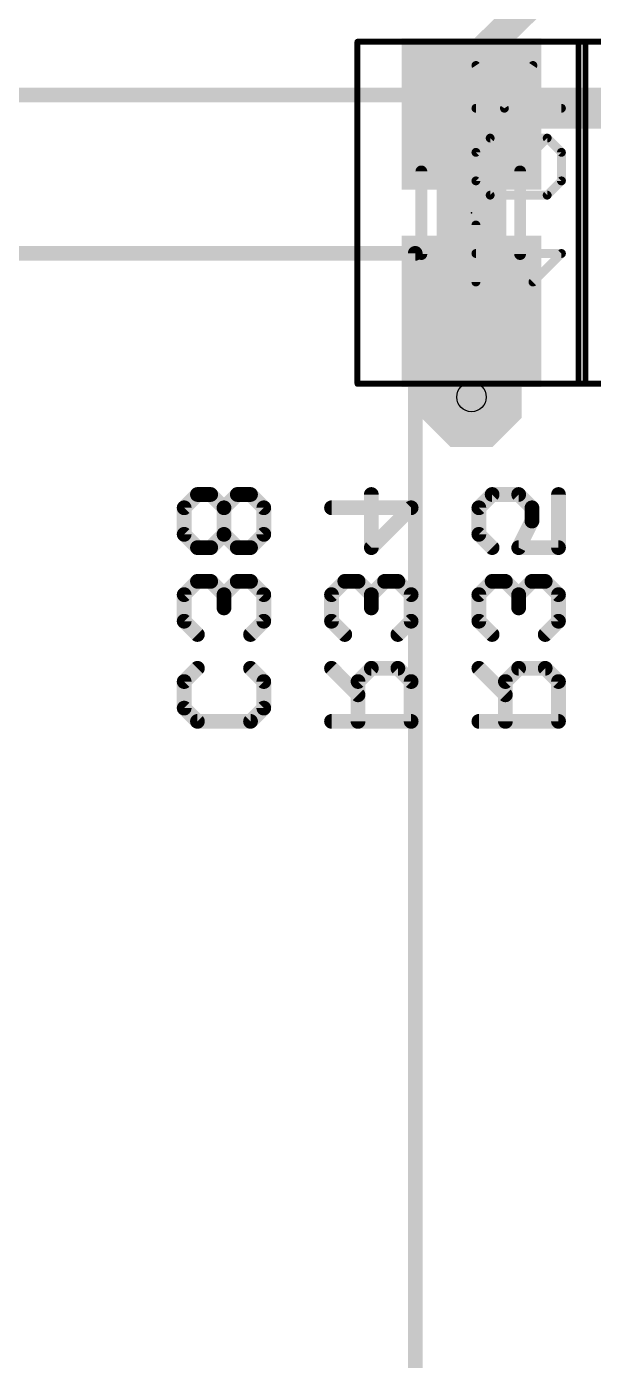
# Model space of a CAD drawing. Extents: x -0.1 to 85.2, y -25.2 to 58.4.
# Drawn here: x 55.22 to 60.11, y -18.78 to -7.29 of the extents above; entities that cross this region are included whole.
import ezdxf

# ---------------------------------------------------------------- set-up
doc = ezdxf.new("R2010")
doc.units = 0
for name, color, linetype in [('16', 175, 'CONTINUOUS'), ('18', 82, 'CONTINUOUS'), ('21', 253, 'CONTINUOUS'), ('24', 7, 'CONTINUOUS'), ('26', 253, 'CONTINUOUS'), ('28', 253, 'CONTINUOUS'), ('29', 253, 'CONTINUOUS'), ('30', 253, 'CONTINUOUS'), ('32', 253, 'CONTINUOUS'), ('36', 253, 'CONTINUOUS'), ('40', 175, 'CONTINUOUS'), ('44', 253, 'CONTINUOUS'), ('49', 253, 'CONTINUOUS'), ('52', 253, 'CONTINUOUS')]:
    doc.layers.add(name, color=color, linetype=linetype)

# ---------------------------------------------------------------- blocks, each defined once
blk = doc.blocks.new('RECT')
blk.add_solid([(-0.5, -0.5), (0.5, -0.5), (-0.5, 0.5), (0.5, 0.5)])
blk = doc.blocks.new('OCTAGONV')
at = {"const_width": 0.5}
blk.add_lwpolyline([(-0.25, -0.1036), (-0.25, 0.1036), (-0.1036, 0.25), (0.1036, 0.25), (0.25, 0.1036), (0.25, -0.1036), (0.1036, -0.25), (-0.1036, -0.25), (-0.25, -0.1036), (-0.25, 0.1036)], dxfattribs=at)

msp = doc.modelspace()

# ---------------------------------------------------------------- linework, layer by layer
at = {"layer": '16', "const_width": 0.254}
for points in [[(59.04, -7.605), (60.325, -6.35)], [(59.055, -8.04), (59.04, -7.605)], [(60.96, -8.04), (59.055, -8.04)], [(59.055, -9.74), (59.055, -10.4775)]]:
    msp.add_lwpolyline(points, dxfattribs=at)
at = {"layer": '16', "const_width": 0.127}
for points in [[(59.1035, -7.6028, 1), (58.9765, -7.6072)], [(58.9956, -7.5596, 1), (59.0844, -7.6504)], [(59.055, -7.9765, 1), (59.055, -8.1035)], [(58.9915, -8.0422, 1), (59.1185, -8.0378)], [(59.1185, -9.74, 1), (58.9915, -9.74)], [(58.9915, -10.4775, 1), (59.1185, -10.4775)]]:
    msp.add_lwpolyline(points, format="xyb", dxfattribs=at)
at = {"layer": '21', "const_width": 0.127}
for points in [[(58.57, -9.24), (45.57, -9.24)], [(58.57, -21.24), (58.57, -9.24)]]:
    msp.add_lwpolyline(points, dxfattribs=at)
at = {"layer": '21', "const_width": 0.0635}
for points in [[(58.6018, -9.24, 1), (58.5382, -9.24)], [(58.57, -9.2718, 1), (58.57, -9.2082)]]:
    msp.add_lwpolyline(points, format="xyb", dxfattribs=at)
at = {"layer": '24'}
msp.add_point((59.055, -8.89), dxfattribs=at)
at = {"layer": '26', "const_width": 0.127}
for points in [[(56.6929, -11.3171), (56.5785, -11.4315)], [(56.8073, -11.3171), (56.6929, -11.3171)], [(56.9217, -11.4315), (56.8073, -11.3171)], [(57.0361, -11.3171), (56.9217, -11.4315)], [(57.1505, -11.3171), (57.0361, -11.3171)], [(57.2649, -11.4315), (57.1505, -11.3171)], [(58.1917, -11.7747), (58.1917, -11.3171)], [(59.2329, -11.3171), (59.1185, -11.4315)], [(59.4617, -11.3171), (59.2329, -11.3171)], [(59.5761, -11.4315), (59.4617, -11.3171)], [(59.8049, -11.3171), (59.8049, -11.7747)], [(56.5785, -11.4315), (56.5785, -11.6603)], [(56.9217, -11.6603), (56.9217, -11.4315)], [(57.2649, -11.6603), (57.2649, -11.4315)], [(57.8485, -11.4315), (58.5349, -11.4315)], [(58.5349, -11.4315), (58.1917, -11.7747)], [(59.1185, -11.4315), (59.1185, -11.6603)], [(59.5761, -11.5459), (59.5761, -11.4315)], [(59.4617, -11.7747), (59.5761, -11.5459)], [(56.5785, -11.6603), (56.6929, -11.7747)], [(56.8073, -11.7747), (56.9217, -11.6603)], [(56.9217, -11.6603), (57.0361, -11.7747)], [(57.1505, -11.7747), (57.2649, -11.6603)], [(59.1185, -11.6603), (59.2329, -11.7747)], [(56.6929, -11.7747), (56.8073, -11.7747)], [(57.0361, -11.7747), (57.1505, -11.7747)], [(59.8049, -11.7747), (59.4617, -11.7747)], [(56.6929, -12.0655), (56.5785, -12.1799)], [(56.8073, -12.0655), (56.6929, -12.0655)], [(56.9217, -12.1799), (56.8073, -12.0655)], [(57.0361, -12.0655), (56.9217, -12.1799)], [(57.1505, -12.0655), (57.0361, -12.0655)], [(57.2649, -12.1799), (57.1505, -12.0655)], [(57.9629, -12.0655), (57.8485, -12.1799)], [(58.0773, -12.0655), (57.9629, -12.0655)], [(58.1917, -12.1799), (58.0773, -12.0655)], [(58.3061, -12.0655), (58.1917, -12.1799)], [(58.4205, -12.0655), (58.3061, -12.0655)], [(58.5349, -12.1799), (58.4205, -12.0655)], [(59.2329, -12.0655), (59.1185, -12.1799)], [(59.3473, -12.0655), (59.2329, -12.0655)], [(59.4617, -12.1799), (59.3473, -12.0655)], [(59.5761, -12.0655), (59.4617, -12.1799)], [(59.6905, -12.0655), (59.5761, -12.0655)], [(59.8049, -12.1799), (59.6905, -12.0655)], [(56.5785, -12.1799), (56.5785, -12.4087)], [(56.9217, -12.1799), (56.9217, -12.2943)], [(57.2649, -12.4087), (57.2649, -12.1799)], [(57.8485, -12.1799), (57.8485, -12.4087)], [(58.1917, -12.1799), (58.1917, -12.2943)], [(58.5349, -12.4087), (58.5349, -12.1799)], [(59.1185, -12.1799), (59.1185, -12.4087)], [(59.4617, -12.1799), (59.4617, -12.2943)], [(59.8049, -12.4087), (59.8049, -12.1799)], [(56.5785, -12.4087), (56.6929, -12.5231)], [(57.1505, -12.5231), (57.2649, -12.4087)], [(57.8485, -12.4087), (57.9629, -12.5231)], [(58.4205, -12.5231), (58.5349, -12.4087)], [(59.1185, -12.4087), (59.2329, -12.5231)], [(59.6905, -12.5231), (59.8049, -12.4087)], [(56.5785, -12.9283), (56.6929, -12.8139)], [(57.1505, -12.8139), (57.2649, -12.9283)], [(58.0773, -13.0427), (57.8485, -12.8139)], [(58.1917, -12.8139), (58.0773, -12.9283)], [(58.4205, -12.8139), (58.1917, -12.8139)], [(58.5349, -12.9283), (58.4205, -12.8139)], [(59.3473, -13.0427), (59.1185, -12.8139)], [(59.4617, -12.8139), (59.3473, -12.9283)], [(59.6905, -12.8139), (59.4617, -12.8139)], [(59.8049, -12.9283), (59.6905, -12.8139)], [(56.5785, -13.1571), (56.5785, -12.9283)], [(57.2649, -12.9283), (57.2649, -13.1571)], [(58.0773, -12.9283), (58.0773, -13.2715)], [(58.5349, -13.2715), (58.5349, -12.9283)], [(59.3473, -12.9283), (59.3473, -13.2715)], [(59.8049, -13.2715), (59.8049, -12.9283)], [(56.6929, -13.2715), (56.5785, -13.1571)], [(57.2649, -13.1571), (57.1505, -13.2715)], [(57.1505, -13.2715), (56.6929, -13.2715)], [(57.8485, -13.2715), (58.5349, -13.2715)], [(59.1185, -13.2715), (59.8049, -13.2715)]]:
    msp.add_lwpolyline(points, dxfattribs=at)
at = {"layer": '26', "const_width": 0.0635}
for points in [[(56.6929, -11.2853, 1), (56.6929, -11.3488)], [(56.7153, -11.3395, 1), (56.6704, -11.2946)], [(56.8297, -11.2946, 1), (56.7848, -11.3395)], [(56.8073, -11.3488, 1), (56.8073, -11.2853)], [(57.0361, -11.2853, 1), (57.0361, -11.3488)], [(57.0585, -11.3395, 1), (57.0136, -11.2946)], [(57.1729, -11.2946, 1), (57.128, -11.3395)], [(57.1505, -11.3488, 1), (57.1505, -11.2853)], [(58.2234, -11.3171, 1), (58.1599, -11.3171)], [(59.2329, -11.2853, 1), (59.2329, -11.3488)], [(59.2553, -11.3395, 1), (59.2104, -11.2946)], [(59.4841, -11.2946, 1), (59.4392, -11.3395)], [(59.4617, -11.3488, 1), (59.4617, -11.2853)], [(59.8366, -11.3171, 1), (59.7731, -11.3171)], [(56.6103, -11.4315, 1), (56.5468, -11.4315)], [(56.9534, -11.4315, 1), (56.8899, -11.4315)], [(57.2966, -11.4315, 1), (57.2331, -11.4315)], [(57.8485, -11.3997, 1), (57.8485, -11.4632)], [(58.5573, -11.4539, 1), (58.5124, -11.409)], [(58.5349, -11.4632, 1), (58.5349, -11.3997)], [(59.1503, -11.4315, 1), (59.0868, -11.4315)], [(59.6078, -11.4315, 1), (59.5443, -11.4315)], [(56.556, -11.409, 1), (56.601, -11.4539)], [(56.8992, -11.409, 1), (56.9441, -11.4539)], [(56.8992, -11.4539, 1), (56.9441, -11.409)], [(57.2424, -11.4539, 1), (57.2873, -11.409)], [(59.096, -11.409, 1), (59.141, -11.4539)], [(59.6045, -11.5601, 1), (59.5477, -11.5317)], [(59.5536, -11.4539, 1), (59.5985, -11.409)], [(56.601, -11.6378, 1), (56.556, -11.6827)], [(56.9441, -11.6378, 1), (56.8992, -11.6827)], [(56.9441, -11.6827, 1), (56.8992, -11.6378)], [(57.2873, -11.6827, 1), (57.2424, -11.6378)], [(59.141, -11.6378, 1), (59.096, -11.6827)], [(59.5443, -11.5459, 1), (59.6078, -11.5459)], [(56.5468, -11.6603, 1), (56.6103, -11.6603)], [(56.6929, -11.7429, 1), (56.6929, -11.8064)], [(56.8073, -11.8064, 1), (56.8073, -11.7429)], [(56.8899, -11.6603, 1), (56.9534, -11.6603)], [(57.0361, -11.7429, 1), (57.0361, -11.8064)], [(57.1505, -11.8064, 1), (57.1505, -11.7429)], [(57.2331, -11.6603, 1), (57.2966, -11.6603)], [(59.0868, -11.6603, 1), (59.1503, -11.6603)], [(59.4617, -11.7429, 1), (59.4617, -11.8064)], [(59.8049, -11.8064, 1), (59.8049, -11.7429)], [(56.6704, -11.7971, 1), (56.7153, -11.7522)], [(56.7848, -11.7522, 1), (56.8297, -11.7971)], [(57.0136, -11.7971, 1), (57.0585, -11.7522)], [(57.128, -11.7522, 1), (57.1729, -11.7971)], [(58.1599, -11.7747, 1), (58.2234, -11.7747)], [(58.1692, -11.7522, 1), (58.2141, -11.7971)], [(59.2104, -11.7971, 1), (59.2553, -11.7522)], [(59.4333, -11.7605, 1), (59.4901, -11.7889)], [(59.7731, -11.7747, 1), (59.8366, -11.7747)], [(56.6929, -12.0337, 1), (56.6929, -12.0972)], [(56.7153, -12.0879, 1), (56.6704, -12.043)], [(56.8297, -12.043, 1), (56.7848, -12.0879)], [(56.8073, -12.0972, 1), (56.8073, -12.0337)], [(57.0361, -12.0337, 1), (57.0361, -12.0972)], [(57.0585, -12.0879, 1), (57.0136, -12.043)], [(57.1729, -12.043, 1), (57.128, -12.0879)], [(57.1505, -12.0972, 1), (57.1505, -12.0337)], [(57.9629, -12.0337, 1), (57.9629, -12.0972)], [(57.9853, -12.0879, 1), (57.9404, -12.043)], [(58.0997, -12.043, 1), (58.0548, -12.0879)], [(58.0773, -12.0972, 1), (58.0773, -12.0337)], [(58.3061, -12.0337, 1), (58.3061, -12.0972)], [(58.3285, -12.0879, 1), (58.2836, -12.043)], [(58.4429, -12.043, 1), (58.398, -12.0879)], [(58.4205, -12.0972, 1), (58.4205, -12.0337)], [(59.2329, -12.0337, 1), (59.2329, -12.0972)], [(59.2553, -12.0879, 1), (59.2104, -12.043)], [(59.3697, -12.043, 1), (59.3248, -12.0879)], [(59.3473, -12.0972, 1), (59.3473, -12.0337)], [(59.5761, -12.0337, 1), (59.5761, -12.0972)], [(59.5985, -12.0879, 1), (59.5536, -12.043)], [(59.7129, -12.043, 1), (59.668, -12.0879)], [(59.6905, -12.0972, 1), (59.6905, -12.0337)], [(56.6103, -12.1799, 1), (56.5468, -12.1799)], [(56.556, -12.1574, 1), (56.601, -12.2023)], [(56.9534, -12.1799, 1), (56.8899, -12.1799)], [(56.8992, -12.1574, 1), (56.9441, -12.2023)], [(56.8992, -12.2023, 1), (56.9441, -12.1574)], [(57.2966, -12.1799, 1), (57.2331, -12.1799)], [(57.2424, -12.2023, 1), (57.2873, -12.1574)], [(57.8803, -12.1799, 1), (57.8167, -12.1799)], [(57.826, -12.1574, 1), (57.871, -12.2023)], [(58.2234, -12.1799, 1), (58.1599, -12.1799)], [(58.1692, -12.1574, 1), (58.2141, -12.2023)], [(58.1692, -12.2023, 1), (58.2141, -12.1574)], [(58.5666, -12.1799, 1), (58.5031, -12.1799)], [(58.5124, -12.2023, 1), (58.5573, -12.1574)], [(59.1503, -12.1799, 1), (59.0868, -12.1799)], [(59.096, -12.1574, 1), (59.141, -12.2023)], [(59.4934, -12.1799, 1), (59.4299, -12.1799)], [(59.4392, -12.1574, 1), (59.4841, -12.2023)], [(59.4392, -12.2023, 1), (59.4841, -12.1574)], [(59.8366, -12.1799, 1), (59.7731, -12.1799)], [(59.7824, -12.2023, 1), (59.8273, -12.1574)], [(56.8899, -12.2943, 1), (56.9534, -12.2943)], [(58.1599, -12.2943, 1), (58.2234, -12.2943)], [(59.4299, -12.2943, 1), (59.4934, -12.2943)], [(56.601, -12.3862, 1), (56.556, -12.4311)], [(56.5468, -12.4087, 1), (56.6103, -12.4087)], [(57.2331, -12.4087, 1), (57.2966, -12.4087)], [(57.2873, -12.4311, 1), (57.2424, -12.3862)], [(57.8167, -12.4087, 1), (57.8803, -12.4087)], [(57.871, -12.3862, 1), (57.826, -12.4311)], [(58.5031, -12.4087, 1), (58.5666, -12.4087)], [(58.5573, -12.4311, 1), (58.5124, -12.3862)], [(59.141, -12.3862, 1), (59.096, -12.4311)], [(59.0868, -12.4087, 1), (59.1503, -12.4087)], [(59.7731, -12.4087, 1), (59.8366, -12.4087)], [(59.8273, -12.4311, 1), (59.7824, -12.3862)], [(56.6704, -12.5455, 1), (56.7153, -12.5006)], [(57.128, -12.5006, 1), (57.1729, -12.5455)], [(57.9404, -12.5455, 1), (57.9853, -12.5006)], [(58.398, -12.5006, 1), (58.4429, -12.5455)], [(59.2104, -12.5455, 1), (59.2553, -12.5006)], [(59.668, -12.5006, 1), (59.7129, -12.5455)], [(56.7153, -12.8364, 1), (56.6704, -12.7915)], [(57.1729, -12.7915, 1), (57.128, -12.8364)], [(57.871, -12.7915, 1), (57.826, -12.8364)], [(58.1917, -12.7822, 1), (58.1917, -12.8457)], [(58.2141, -12.8364, 1), (58.1692, -12.7915)], [(58.4429, -12.7915, 1), (58.398, -12.8364)], [(58.4205, -12.8457, 1), (58.4205, -12.7822)], [(59.141, -12.7915, 1), (59.096, -12.8364)], [(59.4617, -12.7822, 1), (59.4617, -12.8457)], [(59.4841, -12.8364, 1), (59.4392, -12.7915)], [(59.7129, -12.7915, 1), (59.668, -12.8364)], [(59.6905, -12.8457, 1), (59.6905, -12.7822)], [(56.6103, -12.9283, 1), (56.5468, -12.9283)], [(57.2966, -12.9283, 1), (57.2331, -12.9283)], [(58.109, -12.9283, 1), (58.0455, -12.9283)], [(58.5666, -12.9283, 1), (58.5031, -12.9283)], [(59.379, -12.9283, 1), (59.3155, -12.9283)], [(59.8366, -12.9283, 1), (59.7731, -12.9283)], [(56.556, -12.9059, 1), (56.601, -12.9508)], [(57.2424, -12.9508, 1), (57.2873, -12.9059)], [(58.0548, -12.9059, 1), (58.0997, -12.9508)], [(58.5124, -12.9508, 1), (58.5573, -12.9059)], [(59.3248, -12.9059, 1), (59.3697, -12.9508)], [(59.7824, -12.9508, 1), (59.8273, -12.9059)], [(56.601, -13.1347, 1), (56.556, -13.1796)], [(57.2873, -13.1796, 1), (57.2424, -13.1347)], [(58.0548, -13.0652, 1), (58.0997, -13.0203)], [(59.3248, -13.0652, 1), (59.3697, -13.0203)], [(56.5468, -13.1571, 1), (56.6103, -13.1571)], [(56.6929, -13.2398, 1), (56.6929, -13.3033)], [(57.1505, -13.3033, 1), (57.1505, -13.2398)], [(57.2331, -13.1571, 1), (57.2966, -13.1571)], [(57.8485, -13.2398, 1), (57.8485, -13.3033)], [(58.5349, -13.3033, 1), (58.5349, -13.2398)], [(59.1185, -13.2398, 1), (59.1185, -13.3033)], [(59.8049, -13.3033, 1), (59.8049, -13.2398)], [(56.6704, -13.294, 1), (56.7153, -13.249)], [(57.128, -13.249, 1), (57.1729, -13.294)], [(58.0455, -13.2715, 1), (58.109, -13.2715)], [(58.5031, -13.2715, 1), (58.5666, -13.2715)], [(59.3155, -13.2715, 1), (59.379, -13.2715)], [(59.7731, -13.2715, 1), (59.8366, -13.2715)]]:
    msp.add_lwpolyline(points, format="xyb", dxfattribs=at)
at = {"layer": '28', "const_width": 0.0381}
for points in [[(59.109, -7.6109, 1), (59.0772, -7.632)], [(59.6004, -7.632, 1), (59.5687, -7.6109)], [(59.0931, -7.971, 1), (59.0931, -8.0091)], [(59.323, -7.9795, 1), (59.3547, -8.0006)], [(59.323, -8.0006, 1), (59.3547, -7.9795)], [(59.8303, -8.0091, 1), (59.8303, -7.971)], [(59.216, -8.2279, 1), (59.216, -8.266)], [(59.2294, -8.2605, 1), (59.2025, -8.2335)], [(59.7209, -8.2335, 1), (59.694, -8.2605)], [(59.7209, -8.2605, 1), (59.694, -8.2335)], [(59.7075, -8.266, 1), (59.7075, -8.2279)], [(59.1121, -8.3699, 1), (59.074, -8.3699)], [(59.0796, -8.3564, 1), (59.1066, -8.3833)], [(59.8494, -8.3699, 1), (59.8113, -8.3699)], [(59.8169, -8.3833, 1), (59.8438, -8.3564)], [(59.074, -8.6156, 1), (59.1121, -8.6156)], [(59.1066, -8.6021, 1), (59.0796, -8.6291)], [(59.8113, -8.6156, 1), (59.8494, -8.6156)], [(59.8438, -8.6291, 1), (59.8169, -8.6021)], [(59.2025, -8.725, 1), (59.2294, -8.752)], [(59.216, -8.7194, 1), (59.216, -8.7575)], [(59.2025, -8.752, 1), (59.2294, -8.725)], [(59.694, -8.725, 1), (59.7209, -8.752)], [(59.7075, -8.7575, 1), (59.7075, -8.7194)], [(59.1121, -8.9954, 1), (59.074, -8.9954)], [(59.0931, -9.2221, 1), (59.0931, -9.2602)], [(59.8438, -9.2546, 1), (59.8169, -9.2277)], [(59.8303, -9.2602, 1), (59.8303, -9.2221)], [(59.074, -9.4869, 1), (59.1121, -9.4869)], [(59.5711, -9.4734, 1), (59.5981, -9.5004)]]:
    msp.add_lwpolyline(points, format="xyb", dxfattribs=at)
at = {"layer": '28', "const_width": 0.0762}
for points in [[(59.0931, -7.6215), (59.3388, -7.9901)], [(59.3388, -7.9901), (59.5846, -7.6215)], [(59.0931, -7.9901), (59.8303, -7.9901)], [(59.216, -8.247), (59.0931, -8.3699)], [(59.7075, -8.247), (59.216, -8.247)], [(59.216, -8.7385), (59.7075, -8.247)], [(59.8303, -8.3699), (59.7075, -8.247)], [(59.0931, -8.3699), (59.0931, -8.6156)], [(59.8303, -8.6156), (59.8303, -8.3699)], [(59.0931, -8.6156), (59.216, -8.7385)], [(59.7075, -8.7385), (59.8303, -8.6156)], [(59.216, -8.7385), (59.7075, -8.7385)], [(59.0931, -9.4869), (59.0931, -8.9954)], [(59.8303, -9.2412), (59.0931, -9.2412)], [(59.5846, -9.4869), (59.8303, -9.2412)]]:
    msp.add_lwpolyline(points, dxfattribs=at)
at = {"layer": '40', "const_width": 0.0508}
for points in [[(58.072, -7.417), (58.072, -10.363)], [(60.038, -7.417), (58.072, -7.417)], [(61.943, -7.417), (59.977, -7.417)], [(59.977, -7.417), (59.977, -10.363)], [(60.038, -10.363), (60.038, -7.417)], [(58.072, -10.363), (60.038, -10.363)], [(59.977, -10.363), (61.943, -10.363)]]:
    msp.add_lwpolyline(points, dxfattribs=at)
at = {"layer": '40', "const_width": 0.0254}
for points in [[(58.0847, -7.417, 1), (58.0593, -7.417)], [(58.072, -7.4043, 1), (58.072, -7.4297)], [(59.977, -7.4043, 1), (59.977, -7.4297)], [(59.9897, -7.417, 1), (59.9643, -7.417)], [(60.0507, -7.417, 1), (60.0253, -7.417)], [(60.038, -7.4297, 1), (60.038, -7.4043)], [(58.072, -10.3503, 1), (58.072, -10.3757)], [(59.977, -10.3503, 1), (59.977, -10.3757)], [(60.038, -10.3757, 1), (60.038, -10.3503)], [(58.0593, -10.363, 1), (58.0847, -10.363)], [(59.9643, -10.363, 1), (59.9897, -10.363)], [(60.0253, -10.363, 1), (60.0507, -10.363)]]:
    msp.add_lwpolyline(points, format="xyb", dxfattribs=at)
at = {"layer": '44'}
msp.add_circle((59.055, -10.4775), 0.127, dxfattribs=at)
at = {"layer": '49', "const_width": 0.127}
msp.add_lwpolyline([(1.545, -7.875), (83.545, -7.875)], dxfattribs=at)
at = {"layer": '52', "const_width": 0.1016}
for points in [[(58.623, -8.534), (58.623, -9.246)], [(59.474, -8.534), (59.474, -9.246)]]:
    msp.add_lwpolyline(points, dxfattribs=at)
at = {"layer": '52', "const_width": 0.0508}
for points in [[(58.6484, -8.534, 1), (58.5976, -8.534)], [(59.4994, -8.534, 1), (59.4486, -8.534)], [(58.5976, -9.246, 1), (58.6484, -9.246)], [(59.4486, -9.246, 1), (59.4994, -9.246)]]:
    msp.add_lwpolyline(points, format="xyb", dxfattribs=at)

# ---------------------------------------------------------------- block references
at = {"layer": '16', "xscale": 1.1, "rotation": 270}
for p in [(59.055, -8.04), (59.055, -9.74)]:
    msp.add_blockref('RECT', p, dxfattribs=at)
at = {"layer": '18', "xscale": 0.6604, "yscale": 0.6604}
msp.add_blockref('OCTAGONV', (59.055, -10.4775), dxfattribs=at)
msp.add_blockref('OCTAGONV', (59.055, -10.4775), dxfattribs=at)
at = {"layer": '29', "xscale": 0.8636, "yscale": 0.8636}
msp.add_blockref('OCTAGONV', (59.055, -10.4775), dxfattribs=at)
at = {"layer": '30', "xscale": 1.3032, "yscale": 1.2032, "rotation": 270}
for p in [(59.055, -8.04), (59.055, -9.74)]:
    msp.add_blockref('RECT', p, dxfattribs=at)
at = {"layer": '30', "xscale": 0.8636, "yscale": 0.8636}
msp.add_blockref('OCTAGONV', (59.055, -10.4775), dxfattribs=at)
at = {"layer": '32', "xscale": 1.1, "rotation": 270}
for p in [(59.055, -8.04), (59.055, -9.74)]:
    msp.add_blockref('RECT', p, dxfattribs=at)
at = {"layer": '36', "xscale": 0.3998, "yscale": 0.6, "rotation": 270}
msp.add_blockref('RECT', (59.055, -8.89), dxfattribs=at)
at = {"layer": '52', "xscale": 0.5001, "yscale": 0.95, "rotation": 270}
for p in [(59.0499, -8.3018), (59.0499, -9.4703)]:
    msp.add_blockref('RECT', p, dxfattribs=at)

doc.saveas('drawing.dxf')
